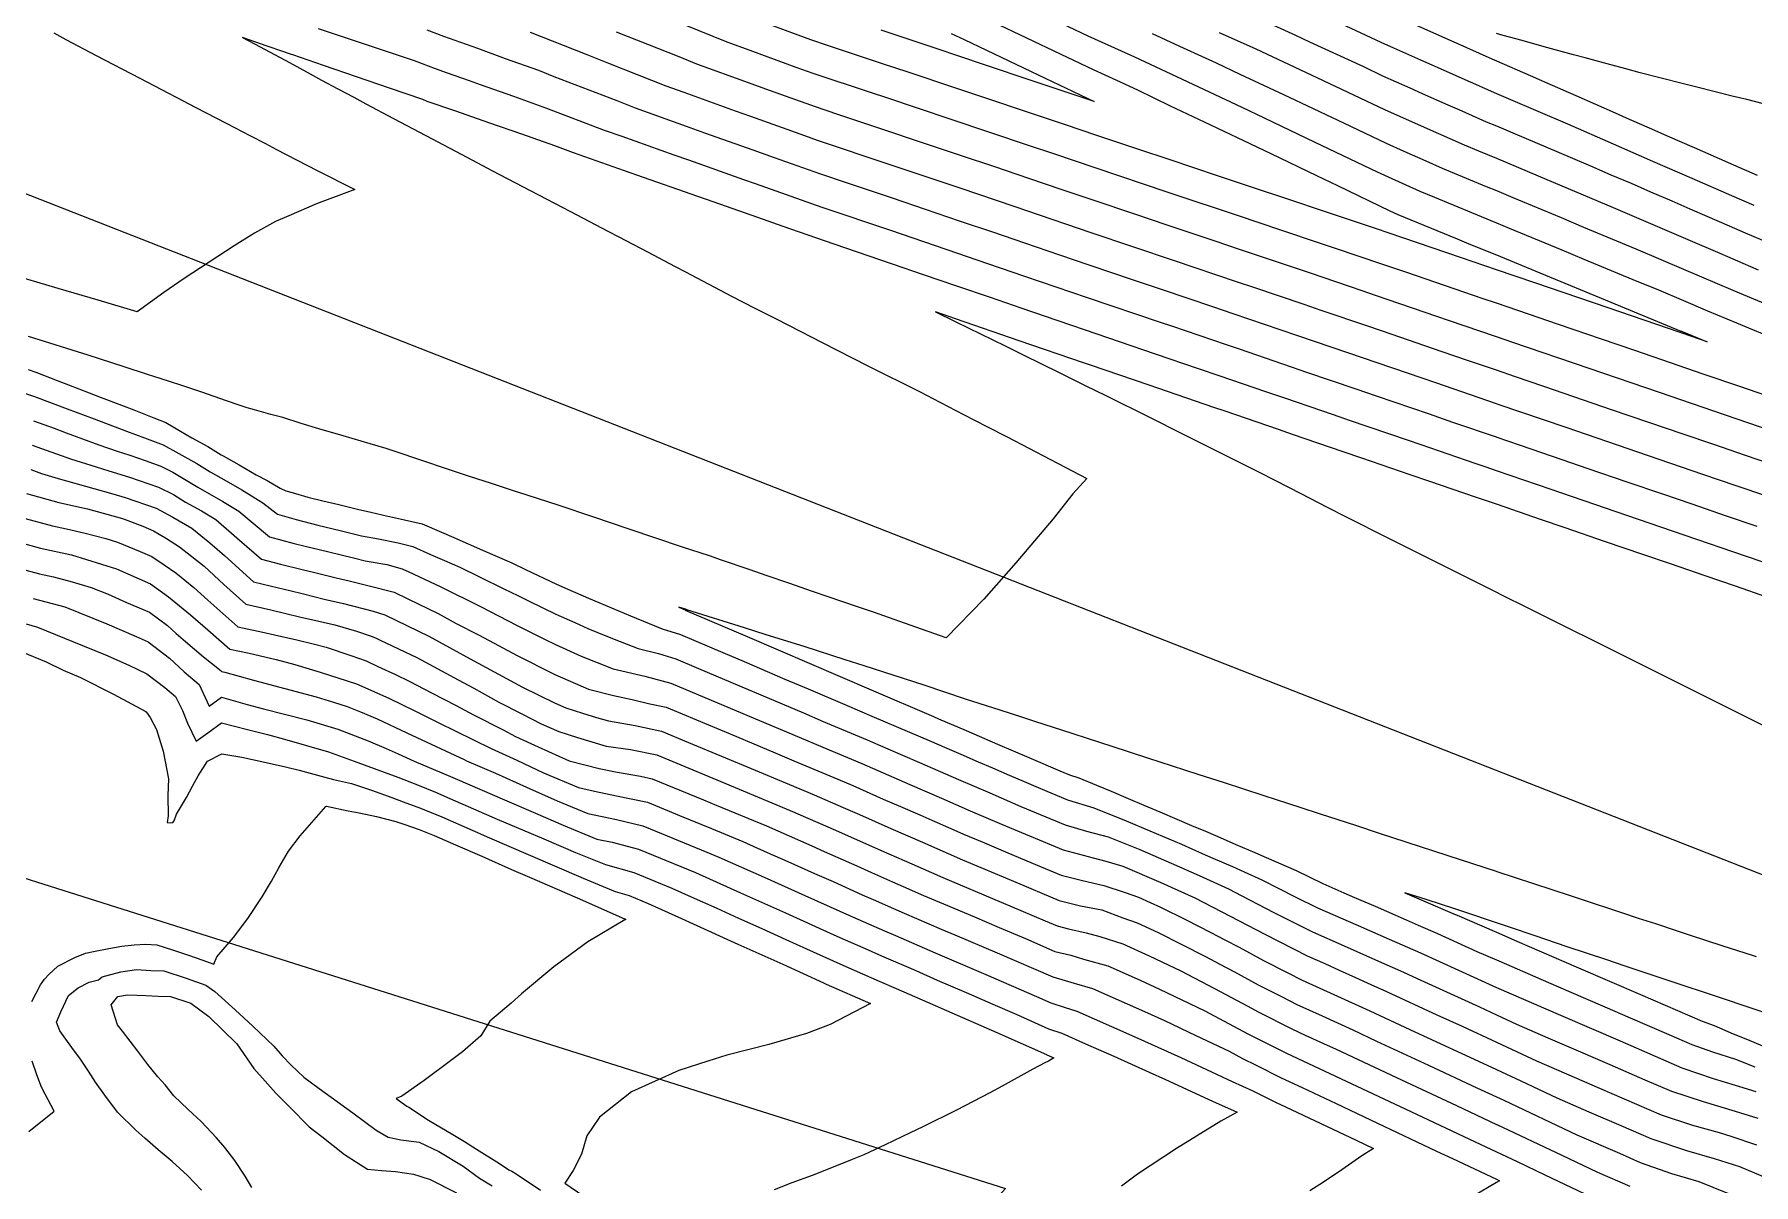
# Model space of a CAD drawing. Header units: inches. Extents: x 11351264 to 11356330, y 6702313 to 6706468.
# Drawn here: x 11354743.8 to 11355045.1, y 6705791.2 to 6705992.8 of the extents above; entities that cross this region are included whole.
import ezdxf

# ---------------------------------------------------------------- set-up
doc = ezdxf.new("R2010")
doc.units = ezdxf.units.IN
doc.header["$MEASUREMENT"] = 0
doc.layers.add('Shumate_Contours_clip1', color=7, linetype='Continuous', lineweight=0)
doc.layers.add('Shumate_Parcels_clip1', color=7, linetype='Continuous', lineweight=0)
doc.layers.add('Shumate_Streets_clip1', color=7, linetype='Continuous')

msp = doc.modelspace()

# ---------------------------------------------------------------- linework, layer by layer
at = {"layer": 'Shumate_Contours_clip1'}
for points, elevation in [([(11355048.71, 6705929), (11355042.65, 6705931.08), (11355036.24, 6705933.27), (11355030.48, 6705935.24), (11355024.24, 6705937.38), (11355018.43, 6705939.37), (11355010.87, 6705941.95), (11355005.6, 6705943.76), (11355000, 6705945.67), (11354997.51, 6705946.53), (11354992.76, 6705948.15), (11354984.14, 6705951.1), (11354979.92, 6705952.54), (11354971.81, 6705955.3), (11354968.15, 6705956.52), (11354957.89, 6705959.96), (11354955.32, 6705960.81), (11354942.5, 6705965.11), (11354929.67, 6705969.42), (11354922.44, 6705971.86), (11354918.21, 6705973.29), (11354904.45, 6705977.89), (11354892.99, 6705981.72), (11354890.68, 6705982.49), (11354880.28, 6705985.96), (11354877.3, 6705987.03), (11354868.59, 6705990.22), (11354865.21, 6705991.44), (11354855.41, 6705995.43)], 1392), ([(11354912.97, 6705994.42), (11354916.45, 6705992.76), (11354924.78, 6705988.82), (11354929.37, 6705986.63), (11354933.43, 6705984.76), (11354937.11, 6705983.07), (11354942.85, 6705980.31), (11354948.81, 6705977.48), (11354955.67, 6705974.19), (11354960.49, 6705971.9), (11354968.5, 6705968.05), (11354972.16, 6705966.3), (11354981.32, 6705961.89), (11354982.74, 6705961.26), (11354993.13, 6705956.98), (11354995.19, 6705956.12), (11355000, 6705954.14), (11355007.63, 6705950.99), (11355020.08, 6705945.85), (11355032.32, 6705940.81), (11355032.44, 6705940.76), (11355032.55, 6705940.71), (11355036.92, 6705938.92), (11355032.53, 6705940.42), (11355032.38, 6705940.47), (11355032.21, 6705940.53), (11355019.56, 6705944.85), (11355006.72, 6705949.24), (11355000, 6705951.54), (11354993.88, 6705953.63), (11354981.05, 6705958.02), (11354978.99, 6705958.72), (11354968.49, 6705962.22), (11354965.05, 6705963.37), (11354955.66, 6705966.51), (11354951.12, 6705968.03), (11354942.83, 6705970.8), (11354937.2, 6705972.69), (11354930, 6705975.09), (11354924.3, 6705977.02), (11354918.01, 6705979.12), (11354910.54, 6705981.62), (11354905.3, 6705983.37), (11354896.76, 6705986.22), (11354892.59, 6705987.61), (11354882.99, 6705990.81), (11354879.88, 6705991.85), (11354870.53, 6705995.28)], 1394), ([(11354919.2, 6705996.92), (11354928.4, 6705992.57), (11354936.56, 6705988.85), (11354943.97, 6705985.44), (11354955.37, 6705980.04), (11354959.31, 6705978.16), (11354968.19, 6705973.94), (11354979.13, 6705968.72), (11354981.01, 6705967.82), (11354986.61, 6705965.32), (11354989.14, 6705964.28), (11354999.04, 6705960.16), (11355000, 6705959.77), (11355002.22, 6705958.85), (11355011.47, 6705955.01), (11355015.3, 6705953.43), (11355023.89, 6705949.85), (11355028.39, 6705948), (11355032.8, 6705946.13), (11355037.01, 6705944.34), (11355042.1, 6705942.24), (11355049.39, 6705939.22)], 1392), ([(11354958.37, 6705995.57), (11354964.81, 6705992.68), (11354967.26, 6705991.53), (11354976.7, 6705987.16), (11354980.07, 6705985.57), (11354984.84, 6705983.44), (11354987.02, 6705982.47), (11354991.52, 6705980.47), (11354993.96, 6705979.39), (11354998.22, 6705977.5), (11355000, 6705976.75), (11355003.3, 6705975.37), (11355010.57, 6705972.27), (11355016.47, 6705969.79), (11355020.08, 6705968.21), (11355023.6, 6705966.7), (11355026.99, 6705965.22), (11355030.72, 6705963.61), (11355033.9, 6705962.23), (11355036.87, 6705960.93), (11355040.8, 6705959.23), (11355043.57, 6705958.02), (11355047.71, 6705956.24)], 1386), ([(11354747.21, 6705993.08), (11354749.35, 6705991.93), (11354754.66, 6705989.12), (11354762.29, 6705985.12), (11354769.92, 6705981.14), (11354771.99, 6705980.07), (11354777.57, 6705977.16), (11354781.59, 6705975.08), (11354784.29, 6705973.66), (11354786.26, 6705972.62), (11354793.39, 6705968.96), (11354799.96, 6705965.6), (11354793.27, 6705963.08), (11354788.43, 6705961), (11354786.07, 6705960.01), (11354782.42, 6705957.94), (11354778.82, 6705955.74), (11354770.04, 6705950.04), (11354766.49, 6705947.58), (11354761.81, 6705944.19), (11354755, 6705946.2), (11354748.01, 6705948.26), (11354744.24, 6705949.4), (11354739.53, 6705950.8)], 1384), ([(11355054.81, 6705897.53), (11355043.85, 6705901.28), (11355032.89, 6705905.03), (11355021, 6705909.1), (11355009.61, 6705913.01), (11355000, 6705916.3), (11354998.21, 6705916.92), (11354996.27, 6705917.58), (11354986.81, 6705920.83), (11354984.41, 6705921.65), (11354974.28, 6705925.12), (11354971.43, 6705926.1), (11354962.94, 6705929.01), (11354959.62, 6705930.14), (11354951.61, 6705932.89), (11354947.81, 6705934.19), (11354940.27, 6705936.77), (11354936, 6705938.23), (11354928, 6705940.94), (11354923.05, 6705942.64), (11354916.73, 6705944.8), (11354911.33, 6705946.66), (11354905.45, 6705948.66), (11354899.6, 6705950.68), (11354894.17, 6705952.53), (11354887.87, 6705954.69), (11354882.26, 6705956.59), (11354875.02, 6705959.13), (11354870.58, 6705960.7), (11354862.77, 6705963.43), (11354858.89, 6705964.8), (11354850.53, 6705967.73), (11354847.2, 6705968.91), (11354838.28, 6705972.03), (11354835.04, 6705973.27), (11354829.25, 6705975.3), (11354823.45, 6705977.32), (11354817.66, 6705979.34), (11354812.66, 6705981.07), (11354811.86, 6705981.37), (11354806.07, 6705983.36), (11354800.29, 6705985.35), (11354794.5, 6705987.34), (11354789.13, 6705989.2), (11354788.86, 6705989.29), (11354783.11, 6705991.29), (11354780.28, 6705992.28), (11354783.37, 6705990.61), (11354788.5, 6705987.85), (11354792.17, 6705985.87), (11354794.16, 6705984.81), (11354797.02, 6705983.27), (11354799.81, 6705981.78), (11354801.89, 6705980.66), (11354806.75, 6705978.06), (11354813.51, 6705974.52), (11354819.6, 6705971.3), (11354824.12, 6705968.91), (11354829.33, 6705966.16), (11354833.63, 6705963.91), (11354837.64, 6705961.81), (11354844.4, 6705958.28), (11354846.24, 6705957.31), (11354851.23, 6705954.69), (11354856.1, 6705952.13), (11354857.89, 6705951.19), (11354865.95, 6705946.94), (11354869.97, 6705944.88), (11354873.89, 6705942.87), (11354879.93, 6705939.78), (11354881.85, 6705938.8), (11354889.88, 6705934.7), (11354899.01, 6705930.13), (11354901.27, 6705928.96), (11354906.65, 6705926.2), (11354910.74, 6705924.07), (11354914.27, 6705922.26), (11354921.85, 6705918.31), (11354928.25, 6705914.97), (11354925.78, 6705912.24), (11354922.34, 6705907.89), (11354915.81, 6705900.19), (11354910.2, 6705893.83), (11354903.61, 6705887.01), (11354897.27, 6705889.25), (11354890.84, 6705891.52), (11354888.05, 6705892.44), (11354882.94, 6705894.22), (11354880.15, 6705895.17), (11354876.01, 6705896.61), (11354872.21, 6705897.91), (11354869.06, 6705899), (11354864.24, 6705900.64), (11354862.12, 6705901.37), (11354857.4, 6705902.93), (11354848.05, 6705906.1), (11354841.7, 6705908.23), (11354835.78, 6705910.22), (11354830.14, 6705912.03), (11354827.78, 6705912.78), (11354823.92, 6705914.07), (11354820.06, 6705915.33), (11354817.28, 6705916.26), (11354810.64, 6705918.48), (11354808.09, 6705919.33), (11354805.45, 6705920.19), (11354802.67, 6705921.06), (11354797.93, 6705922.42), (11354793.68, 6705923.66), (11354790.59, 6705924.62), (11354787.35, 6705925.64), (11354785.24, 6705926.2), (11354782.4, 6705926.98), (11354781.13, 6705927.37), (11354779.73, 6705927.82), (11354777.47, 6705928.58), (11354775.32, 6705929.33), (11354773.17, 6705930.07), (11354769.48, 6705931.29), (11354765.88, 6705932.46), (11354763.63, 6705933.18), (11354759.55, 6705934.52), (11354753.23, 6705936.58), (11354742.82, 6705939.84)], 1382), ([(11355045.7, 6705906.53), (11355040.14, 6705908.43), (11355034.3, 6705910.43), (11355029.18, 6705912.18), (11355022.9, 6705914.33), (11355016.1, 6705916.66), (11355011.5, 6705918.24), (11355004.24, 6705920.73), (11355000.11, 6705922.14), (11355000, 6705922.18), (11354992.37, 6705924.8), (11354988.25, 6705926.21), (11354979.02, 6705929.37), (11354975.41, 6705930.61), (11354966.79, 6705933.56), (11354964.07, 6705934.49), (11354954.97, 6705937.6), (11354952.73, 6705938.36), (11354943.15, 6705941.63), (11354941.16, 6705942.3), (11354928.34, 6705946.65), (11354917.4, 6705950.38), (11354908.82, 6705953.31), (11354905.66, 6705954.39), (11354893.92, 6705958.4), (11354881.87, 6705962.48), (11354870.18, 6705966.61), (11354868.16, 6705967.31), (11354858.49, 6705970.75), (11354855.95, 6705971.63), (11354846.8, 6705974.89), (11354843.74, 6705975.96), (11354833.63, 6705979.84), (11354827.82, 6705981.91), (11354822.02, 6705983.97), (11354820.05, 6705984.66), (11354816.22, 6705986.03), (11354814.12, 6705986.75), (11354810.4, 6705988.16), (11354804.62, 6705990.1), (11354799.75, 6705991.73), (11354793.58, 6705993.76)], 1384), ([(11355047.38, 6705911.84), (11355042.03, 6705913.66), (11355036.19, 6705915.66), (11355024.79, 6705919.56), (11355012.2, 6705923.87), (11355000.34, 6705927.94), (11355000, 6705928.06), (11354989.37, 6705931.7), (11354986.98, 6705932.52), (11354976.54, 6705936.1), (11354973.96, 6705936.98), (11354965.2, 6705939.97), (11354962.14, 6705941.01), (11354953.86, 6705943.83), (11354950.3, 6705945.05), (11354941.5, 6705948.01), (11354936.43, 6705949.73), (11354928.67, 6705952.35), (11354923.49, 6705954.11), (11354917.39, 6705956.18), (11354911.74, 6705958.12), (11354906.11, 6705960.02), (11354899.98, 6705962.12), (11354894.18, 6705964.07), (11354886.27, 6705966.75), (11354881.47, 6705968.35), (11354873.51, 6705971.17), (11354869.78, 6705972.51), (11354861.32, 6705975.51), (11354858.09, 6705976.68), (11354849.16, 6705979.87), (11354845.91, 6705981.16), (11354834.91, 6705985.37), (11354832.2, 6705986.45), (11354826.39, 6705988.55), (11354821.51, 6705990.31), (11354815.59, 6705992.44), (11354812.65, 6705993.57)], 1386), ([(11355050.28, 6705916.71), (11355043.66, 6705918.98), (11355038.09, 6705920.89), (11355032.71, 6705922.73), (11355026.69, 6705924.79), (11355020.17, 6705927.02), (11355015.29, 6705928.69), (11355008.3, 6705931.09), (11355003.34, 6705932.79), (11355000, 6705933.93), (11354994.94, 6705935.66), (11354990.5, 6705937.18), (11354981.59, 6705940.24), (11354977.67, 6705941.58), (11354969.31, 6705944.43), (11354966.32, 6705945.44), (11354957.47, 6705948.46), (11354954.66, 6705949.4), (11354943.57, 6705953.13), (11354929, 6705958.04), (11354917.72, 6705961.87), (11354915.68, 6705962.56), (11354906.05, 6705965.83), (11354893.79, 6705969.96), (11354881.07, 6705974.22), (11354878.84, 6705975.01), (11354869.38, 6705978.4), (11354866.67, 6705979.36), (11354857.69, 6705982.62), (11354854.53, 6705983.74), (11354844.5, 6705987.73), (11354840.37, 6705989.31), (11354830.76, 6705993.11)], 1388), ([(11355052.43, 6705921.84), (11355039.95, 6705926.13), (11355028.59, 6705930.01), (11355016.27, 6705934.23), (11355002.91, 6705938.81), (11355000, 6705939.8), (11354991.63, 6705942.67), (11354989.55, 6705943.38), (11354978.79, 6705947.06), (11354976.48, 6705947.85), (11354967.45, 6705950.92), (11354964.64, 6705951.88), (11354954.99, 6705955.11), (11354950.73, 6705956.54), (11354942.16, 6705959.42), (11354936.83, 6705961.22), (11354929.34, 6705963.73), (11354923.91, 6705965.57), (11354918.06, 6705967.55), (11354912.13, 6705969.56), (11354906.1, 6705971.58), (11354898.38, 6705974.17), (11354893.39, 6705975.84), (11354884.61, 6705978.77), (11354880.68, 6705980.09), (11354871.99, 6705983.2), (11354868.98, 6705984.3), (11354859.88, 6705987.6), (11354856.83, 6705988.85), (11354845.8, 6705993.22)], 1390), ([(11354904.48, 6705992.99), (11354906.74, 6705991.92), (11354918.51, 6705986.31), (11354929.54, 6705981.04), (11354917.62, 6705985.02), (11354904.91, 6705989.27), (11354902.86, 6705989.96), (11354892.2, 6705993.52)], 1396), ([(11354939.7, 6705992.94), (11354944.5, 6705990.76), (11354946.38, 6705989.89), (11354950.88, 6705987.84), (11354955.06, 6705985.86), (11354962.67, 6705982.29), (11354967.88, 6705979.82), (11354974.43, 6705976.73), (11354980.7, 6705973.74), (11354983.8, 6705972.36), (11354987.64, 6705970.64), (11354990.48, 6705969.38), (11354998.22, 6705966.17), (11355000, 6705965.42), (11355002.89, 6705964.21), (11355011.33, 6705960.7), (11355015.29, 6705959.03), (11355024.44, 6705955.22), (11355033.17, 6705951.49), (11355041.45, 6705947.95), (11355051.89, 6705943.61)], 1390), ([(11354951.42, 6705993.16), (11354957.83, 6705990.25), (11354967.57, 6705985.69), (11354969.66, 6705984.72), (11354980.38, 6705979.66), (11354987.33, 6705976.56), (11354994.35, 6705973.45), (11354996.85, 6705972.4), (11355000, 6705971.08), (11355007.33, 6705968.01), (11355020.47, 6705962.48), (11355026.62, 6705959.83), (11355033.53, 6705956.86), (11355039.15, 6705954.43), (11355045.87, 6705951.54)], 1388), ([(11354971.84, 6705995.11), (11354979.76, 6705991.44), (11354982, 6705990.45), (11354986.71, 6705988.36), (11354988.68, 6705987.48), (11354995.38, 6705984.51), (11355000, 6705982.46), (11355002.07, 6705981.55), (11355012.45, 6705977.13), (11355020.45, 6705973.63), (11355027.36, 6705970.61), (11355034.26, 6705967.6), (11355041.17, 6705964.58), (11355045.13, 6705962.85)], 1384), ([(11354985.83, 6705994.47), (11354992.52, 6705991.51), (11354999.21, 6705988.54), (11355000, 6705988.19), (11355005.91, 6705985.58), (11355008.42, 6705984.51), (11355013.92, 6705982.08), (11355020.82, 6705979.04), (11355022.74, 6705978.2), (11355027.72, 6705976), (11355029.9, 6705975.05), (11355034.63, 6705972.97), (11355039.02, 6705971.03), (11355041.53, 6705969.93), (11355045.69, 6705968.1)], 1382), ([(11355048.14, 6705980.28), (11355043.87, 6705981.38), (11355041.34, 6705982), (11355035.12, 6705983.56), (11355032.55, 6705984.21), (11355025.22, 6705986.05), (11355022.71, 6705986.74), (11355019.39, 6705987.63), (11355015.53, 6705988.69), (11355013.54, 6705989.23), (11355008.36, 6705990.65), (11355004.51, 6705991.71), (11355001.19, 6705992.63), (11355000, 6705992.96)], 1382), ([(11355047.57, 6705894.12), (11355041.9, 6705896.06), (11355036.61, 6705897.87), (11355030.5, 6705899.97), (11355025.64, 6705901.63), (11355019.11, 6705903.87), (11355012.03, 6705906.3), (11355007.71, 6705907.78), (11355000.17, 6705910.37), (11355000, 6705910.43), (11354996.31, 6705911.69), (11354988.31, 6705914.44), (11354984.92, 6705915.6), (11354976.45, 6705918.51), (11354973.15, 6705919.64), (11354964.27, 6705922.69), (11354961.82, 6705923.52), (11354952.47, 6705926.73), (11354950.48, 6705927.41), (11354939.14, 6705931.3), (11354928.87, 6705934.83), (11354927.67, 6705935.24), (11354916.39, 6705939.11), (11354905.25, 6705942.94), (11354901.71, 6705944.15), (11354905.31, 6705942.4), (11354913.93, 6705938.19), (11354917.21, 6705936.57), (11354923.27, 6705933.61), (11354927.92, 6705931.27), (11354931.55, 6705929.48), (11354939.31, 6705925.62), (11354944.78, 6705922.89), (11354950.7, 6705919.93), (11354958.31, 6705916.13), (11354961.31, 6705914.58), (11354965.73, 6705912.32), (11354970.36, 6705909.92), (11354973.54, 6705908.32), (11354981.23, 6705904.44), (11354985.29, 6705902.4), (11354990.67, 6705899.69), (11355000, 6705895.05), (11355000.92, 6705894.59), (11355005.4, 6705892.36), (11355011.14, 6705889.49), (11355018.4, 6705885.86), (11355021, 6705884.57), (11355029.98, 6705880.09), (11355040.51, 6705874.82), (11355043.16, 6705873.49), (11355051.02, 6705869.54)], 1380), ([(11354742.73, 6705934.07), (11354744.08, 6705933.59), (11354747.79, 6705932.14), (11354749.8, 6705931.39), (11354753.45, 6705929.97), (11354755.52, 6705929.18), (11354759.1, 6705927.79), (11354761.24, 6705926.97), (11354764.74, 6705925.61), (11354766.85, 6705924.8), (11354769.45, 6705923.27), (11354771.4, 6705922.11), (11354774.2, 6705920.56), (11354776.57, 6705919.13), (11354776.93, 6705918.93), (11354779.7, 6705917.33), (11354782.69, 6705915.57), (11354784.62, 6705914.59), (11354786.88, 6705913.26), (11354787.89, 6705912.82), (11354789.01, 6705912.52), (11354791.73, 6705911.66), (11354794.38, 6705911.02), (11354797.19, 6705910.38), (11354800.43, 6705909.56), (11354802.78, 6705909.05), (11354805.78, 6705908.37), (11354806.87, 6705908.12), (11354811.78, 6705906.99), (11354815.17, 6705905.53), (11354817.33, 6705904.59), (11354822.37, 6705902.4), (11354827.51, 6705900.15), (11354829.9, 6705899), (11354835.29, 6705896.44), (11354837.32, 6705895.56), (11354840.91, 6705893.99), (11354842.75, 6705893.19), (11354848.25, 6705890.87), (11354853.8, 6705888.6), (11354857.03, 6705887.63), (11354864.44, 6705884.44), (11354868.21, 6705882.85), (11354875.34, 6705879.79), (11354879.39, 6705878.09), (11354886.25, 6705875.14), (11354890.57, 6705873.32), (11354897.16, 6705870.5), (11354900.59, 6705869), (11354903.71, 6705867.66), (11354906.14, 6705866.61), (11354909.18, 6705865.3), (11354911.68, 6705864.22), (11354914.65, 6705862.95), (11354917.23, 6705861.83), (11354920.11, 6705860.59), (11354924.82, 6705858.64), (11354929.45, 6705857.21), (11354935.1, 6705854.94), (11354939.26, 6705853.21), (11354944.8, 6705850.83), (11354948.46, 6705849.24), (11354950.32, 6705848.42), (11354953.75, 6705846.94), (11354955.82, 6705845.99), (11354958.92, 6705844.6), (11354961.87, 6705843.07), (11354964.73, 6705841.65), (11354968.67, 6705839.72), (11354975.79, 6705836.61), (11354981.24, 6705834.2), (11354986.69, 6705831.79), (11355000, 6705825.74), (11355000.03, 6705825.73), (11355011.26, 6705820.85), (11355021.66, 6705816.35), (11355032.48, 6705811.65), (11355037.99, 6705809.79), (11355041.81, 6705808.63), (11355045.48, 6705807.5)], 1382), ([(11354741.37, 6705930.17), (11354743.86, 6705929.31), (11354749.58, 6705927.17), (11354754.27, 6705925.4), (11354759.95, 6705923.23), (11354763.11, 6705922.08), (11354766.41, 6705920.88), (11354769.11, 6705919.32), (11354772.3, 6705917.6), (11354774.63, 6705916.11), (11354777.42, 6705914.55), (11354780.18, 6705912.95), (11354783.86, 6705910.71), (11354786.4, 6705908.68), (11354789.68, 6705907.74), (11354793.51, 6705906.77), (11354797.39, 6705905.83), (11354801.14, 6705904.89), (11354804.13, 6705904.35), (11354807.55, 6705903.69), (11354810.15, 6705903.01), (11354813.25, 6705901.66), (11354815.69, 6705900.58), (11354818.36, 6705899.4), (11354821.82, 6705897.73), (11354826.07, 6705895.64), (11354828.51, 6705894.45), (11354830.54, 6705893.48), (11354835.2, 6705891.15), (11354838.5, 6705889.7), (11354840.82, 6705888.68), (11354843.97, 6705887.36), (11354846.44, 6705886.4), (11354849.59, 6705885.14), (11354853.16, 6705884.27), (11354856.19, 6705883.36), (11354860.17, 6705881.64), (11354867.37, 6705878.61), (11354871.1, 6705877.01), (11354878.56, 6705873.87), (11354882.04, 6705872.38), (11354889.75, 6705869.13), (11354892.98, 6705867.75), (11354898.92, 6705865.16), (11354905.77, 6705862.2), (11354911.24, 6705859.83), (11354916.7, 6705857.47), (11354924.46, 6705854.26), (11354928.18, 6705853.15), (11354931.98, 6705852.14), (11354937.5, 6705849.93), (11354943.02, 6705847.52), (11354947.92, 6705845.36), (11354953.05, 6705843.02), (11354955.38, 6705841.8), (11354960.98, 6705838.88), (11354967.77, 6705835.5), (11354973.34, 6705833.03), (11354978.28, 6705830.83), (11354983.72, 6705828.4), (11354986.1, 6705827.3), (11354997.02, 6705822.33), (11355000, 6705820.95), (11355003.53, 6705819.31), (11355009.03, 6705816.92), (11355014.76, 6705814.43), (11355019.85, 6705812.23), (11355025.99, 6705809.56), (11355030.68, 6705807.53), (11355036.21, 6705805.72), (11355041.82, 6705804.07), (11355045.8, 6705802.82)], 1384), ([(11354743.64, 6705925.07), (11354747.26, 6705923.75), (11354749.39, 6705922.97), (11354755.11, 6705920.83), (11354758.35, 6705919.72), (11354760.54, 6705919.04), (11354763.22, 6705918.09), (11354765.98, 6705917.11), (11354766.91, 6705916.64), (11354768.09, 6705916.09), (11354772.45, 6705913.46), (11354776.85, 6705910.95), (11354779.66, 6705909.2), (11354785.01, 6705904.74), (11354789.34, 6705903.57), (11354791.29, 6705903.09), (11354793.7, 6705902.49), (11354797.35, 6705901.64), (11354799.98, 6705901), (11354801.8, 6705900.55), (11354802.51, 6705900.41), (11354805.57, 6705899.85), (11354808.25, 6705899.11), (11354808.51, 6705899.02), (11354809.32, 6705898.67), (11354815.04, 6705895.98), (11354821.99, 6705892.5), (11354828.42, 6705889.2), (11354833.22, 6705886.77), (11354835.11, 6705885.83), (11354839.66, 6705883.82), (11354845.25, 6705881.58), (11354850.77, 6705880.3), (11354855.35, 6705879.08), (11354866.86, 6705874.22), (11354877.82, 6705869.61), (11354881.96, 6705867.87), (11354888.79, 6705865), (11354897.24, 6705861.31), (11354902.78, 6705858.9), (11354907.82, 6705856.72), (11354913.28, 6705854.36), (11354924.1, 6705849.85), (11354929.33, 6705848.44), (11354931.57, 6705847.87), (11354934.54, 6705847), (11354941.2, 6705844.15), (11354947.18, 6705841.44), (11354953.33, 6705838.24), (11354959.42, 6705835.05), (11354966.87, 6705831.26), (11354969.91, 6705829.91), (11354972.43, 6705828.76), (11354975.34, 6705827.47), (11354977.99, 6705826.25), (11354980.76, 6705825.02), (11354989.56, 6705820.95), (11354994.03, 6705818.92), (11355000, 6705816.15), (11355007.03, 6705812.9), (11355012.29, 6705810.61), (11355018.05, 6705808.1), (11355028.87, 6705803.4), (11355034.39, 6705801.58), (11355039.03, 6705800.3), (11355041.1, 6705799.67), (11355045.55, 6705798.16)], 1386), ([(11354743.41, 6705920.82), (11354750.17, 6705918.38), (11354754.65, 6705916.98), (11354756.87, 6705916.28), (11354760.49, 6705915.17), (11354765.57, 6705913.41), (11354768.2, 6705912.14), (11354770.29, 6705910.83), (11354773.09, 6705909.28), (11354775.59, 6705907.74), (11354779.76, 6705904.14), (11354783.62, 6705900.8), (11354786.92, 6705899.94), (11354790.72, 6705899), (11354792.94, 6705898.46), (11354796.7, 6705897.55), (11354798.97, 6705897), (11354802.48, 6705896.13), (11354806.87, 6705895.03), (11354809.23, 6705893.87), (11354814.58, 6705891.26), (11354817.75, 6705889.54), (11354821.64, 6705887.52), (11354824.41, 6705886.06), (11354828.32, 6705884), (11354835.01, 6705880.6), (11354840.93, 6705878.04), (11354845.28, 6705876.91), (11354848.57, 6705876.24), (11354851.66, 6705875.47), (11354854.53, 6705874.87), (11354862.64, 6705871.46), (11354865.72, 6705870.18), (11354873.62, 6705866.86), (11354876.92, 6705865.49), (11354884.61, 6705862.26), (11354887.22, 6705861.11), (11354892.57, 6705858.77), (11354895.56, 6705857.45), (11354898.96, 6705855.98), (11354901.1, 6705855.04), (11354904.41, 6705853.61), (11354906.64, 6705852.63), (11354909.87, 6705851.24), (11354913.96, 6705849.51), (11354918.84, 6705847.49), (11354923.74, 6705845.42), (11354927.48, 6705844.49), (11354931.22, 6705843.59), (11354934.93, 6705842.39), (11354937.26, 6705841.54), (11354939.32, 6705840.65), (11354941.15, 6705839.81), (11354945.67, 6705837.56), (11354949.98, 6705835.35), (11354952.44, 6705834.07), (11354954.92, 6705832.78), (11354959.18, 6705830.46), (11354963.48, 6705828.28), (11354965.96, 6705827.01), (11354971.52, 6705824.5), (11354977.8, 6705821.65), (11354984.86, 6705818.38), (11354991.05, 6705815.52), (11354993.04, 6705814.58), (11355000, 6705811.35), (11355004.28, 6705809.37), (11355010.57, 6705806.41), (11355016.22, 6705803.95), (11355021.82, 6705801.51), (11355027.04, 6705799.24), (11355033.34, 6705797.18), (11355038.16, 6705795.73), (11355042.61, 6705794.34), (11355048.58, 6705791.84)], 1388), ([(11354743.19, 6705916.52), (11354745.06, 6705915.85), (11354747.96, 6705914.96), (11354754.23, 6705913.22), (11354757.56, 6705912.25), (11354759.71, 6705911.64), (11354765.15, 6705909.74), (11354768.1, 6705908.16), (11354771.41, 6705906.24), (11354774.56, 6705903.7), (11354777.11, 6705901.47), (11354782.24, 6705896.86), (11354786.6, 6705895.79), (11354788.57, 6705895.31), (11354790.96, 6705894.73), (11354794.59, 6705893.83), (11354797.99, 6705893.05), (11354803.16, 6705891.69), (11354805.24, 6705891.05), (11354811.13, 6705888.19), (11354812.95, 6705887.29), (11354820.21, 6705883.32), (11354829.38, 6705878.36), (11354834.93, 6705875.65), (11354836.96, 6705874.77), (11354839.85, 6705873.82), (11354842.29, 6705873.03), (11354844.41, 6705872.48), (11354849.07, 6705871.65), (11354853.7, 6705870.68), (11354858.43, 6705868.69), (11354864.9, 6705866), (11354869.43, 6705864.1), (11354876.11, 6705861.33), (11354880.43, 6705859.51), (11354885.55, 6705857.26), (11354888.38, 6705856.03), (11354893.88, 6705853.59), (11354899.42, 6705851.18), (11354906.45, 6705848.12), (11354915.41, 6705844.36), (11354923.38, 6705841), (11354927.11, 6705840.04), (11354930.85, 6705839.32), (11354934.57, 6705837.95), (11354937.08, 6705837.04), (11354940.71, 6705835.37), (11354944.77, 6705833.35), (11354949.01, 6705831.18), (11354951.54, 6705829.84), (11354954.1, 6705828.48), (11354958.28, 6705826.21), (11354962.49, 6705824.07), (11354965.05, 6705822.75), (11354969.45, 6705820.75), (11354974.85, 6705818.28), (11354979.02, 6705816.32), (11354988.08, 6705812.13), (11354996.55, 6705808.15), (11355000, 6705806.55), (11355001.28, 6705805.96), (11355014.11, 6705799.92), (11355021.58, 6705796.66), (11355025.22, 6705795.07), (11355030.7, 6705793.15), (11355035.49, 6705791.7), (11355043.14, 6705788.64)], 1390), ([(11354742.42, 6705912.32), (11354748.09, 6705910.75), (11354753.15, 6705909.65), (11354759.29, 6705907.92), (11354762.81, 6705906.59), (11354764.71, 6705905.8), (11354765.67, 6705905.2), (11354766.78, 6705904.58), (11354769.24, 6705902.95), (11354773.55, 6705899.6), (11354777.01, 6705896.37), (11354780.85, 6705892.92), (11354785.23, 6705891.91), (11354787.9, 6705891.27), (11354790.25, 6705890.7), (11354793.66, 6705889.93), (11354796.46, 6705889.33), (11354800.25, 6705888.21), (11354802.83, 6705887.3), (11354803.59, 6705887.02), (11354804.43, 6705886.63), (11354810.85, 6705883.57), (11354818.08, 6705879.68), (11354820.82, 6705878.19), (11354825.23, 6705875.76), (11354829.21, 6705873.7), (11354832.64, 6705871.96), (11354835.73, 6705870.63), (11354839.01, 6705869.55), (11354844.04, 6705868.04), (11354848.25, 6705867.47), (11354852.88, 6705866.49), (11354864.09, 6705861.83), (11354876.25, 6705856.77), (11354884.2, 6705853.28), (11354892.21, 6705849.74), (11354897.59, 6705847.38), (11354903.03, 6705845), (11354913.24, 6705840.68), (11354920.91, 6705837.44), (11354923.01, 6705836.54), (11354925.03, 6705836.04), (11354928.12, 6705835.33), (11354930.49, 6705834.69), (11354934.57, 6705833.38), (11354939.14, 6705831.28), (11354944.72, 6705828.67), (11354950.62, 6705825.54), (11354956.45, 6705822.44), (11354958.28, 6705821.49), (11354964.14, 6705818.47), (11354966.51, 6705817.39), (11354969.7, 6705815.92), (11354971.9, 6705814.91), (11354982.5, 6705809.95), (11354985.11, 6705808.74), (11354993, 6705805.04), (11355000, 6705801.73), (11355000.07, 6705801.7), (11355011.47, 6705796.33), (11355017.69, 6705793.37), (11355023.38, 6705790.88)], 1392), ([(11354741.32, 6705908.2), (11354746.99, 6705906.65), (11354749.45, 6705906.11), (11354752.74, 6705905.39), (11354756.32, 6705904.45), (11354758.4, 6705903.8), (11354762.34, 6705902.17), (11354764.38, 6705901.27), (11354766.56, 6705899.82), (11354768.58, 6705898.41), (11354771.78, 6705895.84), (11354774.23, 6705893.63), (11354779.46, 6705888.98), (11354783.86, 6705888.03), (11354785.88, 6705887.55), (11354789.81, 6705886.67), (11354792.67, 6705885.98), (11354794.95, 6705885.36), (11354799.25, 6705883.94), (11354801.93, 6705882.98), (11354804.03, 6705882), (11354807.11, 6705880.62), (11354809.49, 6705879.41), (11354813.43, 6705877.38), (11354817.7, 6705875.18), (11354820.74, 6705873.54), (11354825.96, 6705870.87), (11354828.14, 6705869.74), (11354832.12, 6705867.93), (11354837.53, 6705865.49), (11354842.77, 6705864.13), (11354845.62, 6705863.54), (11354850.01, 6705862.75), (11354852.07, 6705862.33), (11354861.05, 6705858.61), (11354863.28, 6705857.69), (11354872.09, 6705854.04), (11354880.02, 6705850.54), (11354882.2, 6705849.57), (11354887.94, 6705847.03), (11354890.52, 6705845.87), (11354894.18, 6705844.27), (11354896.05, 6705843.44), (11354899.62, 6705841.88), (11354903.1, 6705840.39), (11354908.54, 6705838.09), (11354912.87, 6705836.23), (11354917.46, 6705834.29), (11354922.64, 6705832.06), (11354925.42, 6705831.37), (11354927.68, 6705830.72), (11354931.92, 6705829.51), (11354937.6, 6705826.99), (11354940.99, 6705825.41), (11354948.92, 6705821.65), (11354956.45, 6705817.63), (11354963.23, 6705814.19), (11354968.95, 6705811.54), (11354982.14, 6705805.35), (11354986.01, 6705803.52), (11354995.31, 6705799.14), (11355000, 6705796.92), (11355003.62, 6705795.2), (11355008.47, 6705792.91), (11355021.27, 6705786.81)], 1394), ([(11354740.2, 6705904.01), (11354744.91, 6705902.77), (11354750.35, 6705901.57), (11354758.22, 6705899.14), (11354764.18, 6705896.51), (11354767.35, 6705894.23), (11354771.19, 6705891.06), (11354774.21, 6705888.41), (11354778.07, 6705885.05), (11354781.44, 6705884.35), (11354786.17, 6705883.2), (11354789.43, 6705882.32), (11354793.91, 6705881.03), (11354800.28, 6705878.97), (11354805.91, 6705876.47), (11354810.63, 6705874.18), (11354814.55, 6705872.21), (11354823.84, 6705867.62), (11354828.38, 6705865.59), (11354833.03, 6705863.36), (11354839.18, 6705860.79), (11354841.99, 6705860.12), (11354845.84, 6705859.33), (11354851.26, 6705858.21), (11354856.89, 6705855.87), (11354862.47, 6705853.58), (11354867.93, 6705851.31), (11354872.2, 6705849.41), (11354875.85, 6705847.8), (11354880.52, 6705845.71), (11354883.76, 6705844.28), (11354888.84, 6705842), (11354890.77, 6705841.16), (11354894.37, 6705839.57), (11354896.21, 6705838.77), (11354902.74, 6705835.96), (11354905.11, 6705834.96), (11354912.51, 6705831.78), (11354922.28, 6705827.58), (11354926, 6705826.46), (11354929.23, 6705825.58), (11354938.33, 6705821.52), (11354941.83, 6705819.93), (11354947.32, 6705817.31), (11354953.17, 6705814.57), (11354955.53, 6705813.31), (11354957.93, 6705812.09), (11354962.31, 6705809.88), (11354965.99, 6705808.18), (11354971.92, 6705805.37), (11354979.17, 6705801.97), (11354989.53, 6705797.06), (11354992.33, 6705795.74), (11355000, 6705792.1), (11355000.52, 6705791.85), (11355000, 6705791.54), (11354995.87, 6705789.09)], 1396), ([(11354739.07, 6705899.78), (11354744.74, 6705898.25), (11354747.2, 6705897.74), (11354750.46, 6705896.86), (11354753.76, 6705895.85), (11354756.75, 6705894.69), (11354759.98, 6705893.22), (11354763.98, 6705891.55), (11354767.14, 6705889.18), (11354768.67, 6705887.81), (11354770.29, 6705886.37), (11354773.44, 6705883.69), (11354776.27, 6705881.46), (11354776.68, 6705881.11), (11354776.89, 6705881.06), (11354777.17, 6705880.99), (11354782.19, 6705879.6), (11354787.71, 6705878.13), (11354793.22, 6705876.68), (11354796.21, 6705875.73), (11354798.65, 6705874.99), (11354800.96, 6705874.05), (11354803.91, 6705872.8), (11354809.07, 6705870.39), (11354814.23, 6705867.96), (11354819.12, 6705865.7), (11354819.54, 6705865.49), (11354824.63, 6705863.28), (11354830.05, 6705860.83), (11354835.44, 6705858.44), (11354840.78, 6705856.22), (11354845.84, 6705855.17), (11354850.45, 6705854.08), (11354852.72, 6705853.14), (11354861.66, 6705849.46), (11354863.78, 6705848.59), (11354871.68, 6705845.06), (11354878.85, 6705841.86), (11354887.16, 6705838.14), (11354892.79, 6705835.65), (11354894.71, 6705834.83), (11354901.68, 6705831.83), (11354910.56, 6705827.99), (11354919.43, 6705824.15), (11354921.91, 6705823.05), (11354924.43, 6705822.21), (11354926.51, 6705821.6), (11354935.61, 6705817.54), (11354938.34, 6705816.3), (11354944.68, 6705813.45), (11354953.69, 6705809.26), (11354957.33, 6705807.62), (11354961.39, 6705805.57), (11354963.04, 6705804.81), (11354975.43, 6705798.95), (11354978.49, 6705797.5), (11354976.45, 6705796.2), (11354972.9, 6705793.79), (11354969.68, 6705791.62), (11354967.31, 6705790.07)], 1398), ([(11354743.59, 6705893.92), (11354749.13, 6705892.44), (11354756.54, 6705889.49), (11354761.68, 6705887.26), (11354763.76, 6705886.35), (11354767.51, 6705883.47), (11354770.07, 6705881.08), (11354772.68, 6705878.84), (11354774.46, 6705875.07), (11354776.61, 6705876.61), (11354781.13, 6705875.36), (11354783.98, 6705874.56), (11354787.64, 6705873.63), (11354791.56, 6705872.63), (11354797.02, 6705871.02), (11354802.32, 6705868.95), (11354805.48, 6705867.61), (11354807.55, 6705866.68), (11354810.35, 6705865.4), (11354815.23, 6705863.36), (11354816.76, 6705862.7), (11354817.98, 6705862.17), (11354826.19, 6705858.6), (11354831.65, 6705856.26), (11354836.47, 6705854.19), (11354842.35, 6705851.73), (11354845.06, 6705851.18), (11354849.65, 6705849.97), (11354859.64, 6705845.87), (11354867.53, 6705842.34), (11354875.41, 6705838.8), (11354883.29, 6705835.26), (11354885.47, 6705834.27), (11354889.38, 6705832.54), (11354892.24, 6705831.28), (11354898.25, 6705828.7), (11354902.01, 6705827.04), (11354907.11, 6705824.84), (11354911.77, 6705822.79), (11354915.95, 6705820.98), (11354921.54, 6705818.51), (11354923.86, 6705817.74), (11354928.03, 6705815.85), (11354932.96, 6705813.68), (11354939.13, 6705810.88), (11354942.03, 6705809.58), (11354950.28, 6705805.82), (11354954.55, 6705803.89), (11354951.71, 6705802.28), (11354943.94, 6705797.53), (11354937.14, 6705792.98), (11354934.31, 6705790.89)], 1400), ([(11355045.57, 6705831.1), (11355044.85, 6705831.34), (11355039.76, 6705832.99), (11355033.84, 6705834.93), (11355031.55, 6705835.68), (11355027.91, 6705836.86), (11355024.9, 6705837.85), (11355021.97, 6705838.8), (11355014.9, 6705841.16), (11355012.97, 6705841.79), (11355006.54, 6705843.91), (11355000.12, 6705846.02), (11355000, 6705846.06), (11354993.69, 6705848.13), (11354986.71, 6705850.4), (11354981.85, 6705851.99), (11354979.5, 6705852.75), (11354975.52, 6705854.05), (11354972.29, 6705855.1), (11354969.18, 6705856.12), (11354965.6, 6705857.28), (11354963.62, 6705857.93), (11354959.29, 6705859.33), (11354952.18, 6705861.64), (11354947.91, 6705863.03), (11354945.42, 6705863.84), (11354938.91, 6705865.95), (11354932.7, 6705867.96), (11354928.54, 6705869.3), (11354925.68, 6705870.23), (11354922.4, 6705871.28), (11354919.15, 6705872.34), (11354917.01, 6705873.04), (11354913.06, 6705874.32), (11354906.99, 6705876.3), (11354899.74, 6705878.74), (11354889.21, 6705882.13), (11354885.87, 6705883.18), (11354878.71, 6705885.48), (11354872.07, 6705887.56), (11354868.23, 6705888.79), (11354858.14, 6705891.94), (11354857.91, 6705892.02), (11354856.76, 6705892.38), (11354857.83, 6705891.91), (11354857.86, 6705891.9), (11354868.71, 6705887.24), (11354879.58, 6705882.57), (11354890.47, 6705877.91), (11354901.35, 6705873.24), (11354902.26, 6705872.85), (11354907.11, 6705870.76), (11354912.58, 6705868.41), (11354918.06, 6705866.06), (11354923.53, 6705863.71), (11354925.18, 6705863.03), (11354926.81, 6705862.49), (11354929.91, 6705861.17), (11354932.52, 6705860.12), (11354935.49, 6705858.86), (11354938.24, 6705857.71), (11354941.04, 6705856.52), (11354943.99, 6705855.26), (11354946.58, 6705854.15), (11354949.01, 6705853.12), (11354952.12, 6705851.77), (11354954.34, 6705850.82), (11354957.65, 6705849.39), (11354959.66, 6705848.53), (11354964.9, 6705846.22), (11354969.57, 6705843.93), (11354973.25, 6705842.35), (11354975.15, 6705841.51), (11354978.73, 6705839.97), (11354980.73, 6705839.08), (11354984.2, 6705837.58), (11354986.31, 6705836.65), (11354989.68, 6705835.2), (11354996.57, 6705832.06), (11355000, 6705830.58), (11355001.79, 6705829.8), (11355007.8, 6705827.2), (11355012.62, 6705825.11), (11355019.02, 6705822.34), (11355023.45, 6705820.42), (11355030.24, 6705817.48), (11355034.27, 6705815.74), (11355037.89, 6705814.46), (11355041.88, 6705813.18), (11355045.28, 6705811.81)], 1380), ([(11354742.39, 6705889.45), (11354744.36, 6705888.92), (11354750.66, 6705886.35), (11354756.31, 6705884.03), (11354760.36, 6705882.25), (11354763.53, 6705880.74), (11354766.69, 6705878.31), (11354768.56, 6705876.72), (11354769.78, 6705874.27), (11354770.66, 6705872.09), (11354772.19, 6705868.89), (11354774.19, 6705870.38), (11354776.62, 6705872.11), (11354781.15, 6705870.98), (11354784.69, 6705870.06), (11354787.64, 6705869.25), (11354791.52, 6705868.14), (11354795.38, 6705867.03), (11354799.84, 6705865.42), (11354805.12, 6705863.49), (11354807.52, 6705862.6), (11354810.94, 6705861.25), (11354814.12, 6705859.94), (11354816.59, 6705858.87), (11354824.94, 6705855.22), (11354833.09, 6705851.76), (11354838.61, 6705849.39), (11354843.92, 6705847.26), (11354848.85, 6705845.9), (11354855.51, 6705843.16), (11354858.88, 6705841.63), (11354863.39, 6705839.62), (11354867.19, 6705837.9), (11354871.26, 6705836.08), (11354875.49, 6705834.15), (11354879.11, 6705832.53), (11354883.79, 6705830.4), (11354885.98, 6705829.43), (11354891.87, 6705826.84), (11354894.82, 6705825.57), (11354901.64, 6705822.56), (11354903.66, 6705821.69), (11354912.48, 6705817.81), (11354921.16, 6705813.96), (11354921.25, 6705813.93), (11354922.43, 6705813.4), (11354921.49, 6705812.8), (11354920.89, 6705812.51), (11354918.78, 6705811.39), (11354913.41, 6705808.44), (11354911.22, 6705807.29), (11354905.38, 6705804.25), (11354899.5, 6705801.33), (11354897.3, 6705800.24), (11354892.87, 6705798.15), (11354889.18, 6705796.37), (11354887.12, 6705795.57), (11354884.64, 6705794.58), (11354880.1, 6705792.79), (11354876.57, 6705791.46), (11354873.46, 6705790.28)], 1402), ([(11354741.63, 6705884.58), (11354745.88, 6705882.83), (11354748.85, 6705881.35), (11354751.91, 6705880.06), (11354757.71, 6705877.13), (11354763.26, 6705874.16), (11354763.39, 6705874.07), (11354764.11, 6705873.07), (11354765.23, 6705870.98), (11354766.38, 6705867.16), (11354767.32, 6705862.32), (11354767.19, 6705859.37), (11354767.25, 6705855.84), (11354767.11, 6705854.65), (11354767.72, 6705854.57), (11354768.06, 6705854.63), (11354768.33, 6705854.96), (11354768.73, 6705856.11), (11354770.48, 6705859.02), (11354771.5, 6705861.03), (11354772.53, 6705862.84), (11354774.14, 6705865.4), (11354776.64, 6705866.71), (11354780.16, 6705866.12), (11354783.93, 6705865.29), (11354787.81, 6705864.42), (11354790.21, 6705863.82), (11354794.73, 6705862.57), (11354796.23, 6705862.19), (11354799.36, 6705861.48), (11354802.89, 6705860.32), (11354806.47, 6705859.04), (11354808.45, 6705858.29), (11354811.47, 6705857.16), (11354815.22, 6705855.63), (11354820.51, 6705853.32), (11354823.58, 6705851.98), (11354830.32, 6705849.05), (11354840, 6705844.92), (11354845.57, 6705842.54), (11354848.05, 6705841.83), (11354851.39, 6705840.46), (11354857.22, 6705837.81), (11354859.25, 6705836.91), (11354867.1, 6705833.35), (11354874.94, 6705829.79), (11354882.11, 6705826.53), (11354882.57, 6705826.32), (11354890.32, 6705822.91), (11354883.26, 6705819.25), (11354879.12, 6705817.69), (11354872.53, 6705815.73), (11354869.06, 6705814.84), (11354865.15, 6705813.87), (11354861.82, 6705812.82), (11354856.77, 6705811.19), (11354848.44, 6705807.42), (11354842.82, 6705802.99), (11354840.65, 6705799.71), (11354839.68, 6705796.53), (11354838.21, 6705793.66), (11354836.77, 6705791.41), (11354840.1, 6705789.13)], 1404), ([(11354743.4, 6705823.29), (11354744.91, 6705826.2), (11354745.58, 6705827.18), (11354746.33, 6705828), (11354747.91, 6705829.44), (11354750.89, 6705831.01), (11354752.77, 6705831.74), (11354754.45, 6705832.09), (11354756.84, 6705832.59), (11354759.14, 6705832.97), (11354761.31, 6705833.23), (11354763.35, 6705833.31), (11354765.28, 6705833.22), (11354768.04, 6705832.33), (11354770.81, 6705831.38), (11354773.15, 6705830.58), (11354775.29, 6705829.84), (11354775.81, 6705831.11), (11354778.72, 6705834.47), (11354781.2, 6705837.81), (11354783.75, 6705841.62), (11354785.35, 6705844.38), (11354786.66, 6705846.71), (11354786.68, 6705846.76), (11354786.7, 6705846.8), (11354788.35, 6705849.61), (11354790.39, 6705852.31), (11354793.25, 6705855.57), (11354794.9, 6705857.46), (11354794.99, 6705857.5), (11354798.82, 6705856.68), (11354800.73, 6705856.35), (11354803.79, 6705855.68), (11354807.16, 6705854.84), (11354808.74, 6705854.3), (11354811.22, 6705853.44), (11354813.86, 6705852.39), (11354817.59, 6705850.76), (11354822.21, 6705848.74), (11354827.45, 6705846.44), (11354830.56, 6705845.09), (11354838.92, 6705841.44), (11354847.21, 6705837.78), (11354847.24, 6705837.76), (11354847.25, 6705837.76), (11354847.27, 6705837.75), (11354847.48, 6705837.66), (11354847.26, 6705837.58), (11354840.79, 6705833.75), (11354834.82, 6705829.33), (11354829.18, 6705824.61), (11354827.36, 6705822.97), (11354823.64, 6705819.81), (11354822.03, 6705817.28), (11354818.81, 6705814.43), (11354816.74, 6705812.86), (11354812.15, 6705809.44), (11354808.21, 6705806.65), (11354807.21, 6705806.24), (11354809.11, 6705804.9), (11354809.2, 6705804.84), (11354809.46, 6705804.76), (11354812.89, 6705802.5), (11354817.12, 6705799.96), (11354819.19, 6705798.73), (11354821.3, 6705797.41), (11354825.35, 6705794.85), (11354826.94, 6705793.76), (11354827.46, 6705793.55), (11354828.27, 6705793.08), (11354832.48, 6705790.2)], 1406), ([(11355049.01, 6705820.64), (11355044.62, 6705822.11), (11355038.91, 6705824.01), (11355036.63, 6705824.77), (11355032.71, 6705826.07), (11355022.58, 6705829.47), (11355019.35, 6705830.56), (11355012.43, 6705832.88), (11355006.82, 6705834.77), (11355002.28, 6705836.3), (11355000, 6705837.07), (11354994.31, 6705838.99), (11354992.92, 6705839.45), (11354987.72, 6705841.13), (11354983.97, 6705842.34), (11354987.22, 6705840.94), (11354992.66, 6705838.6), (11354993.11, 6705838.4), (11355000, 6705835.42), (11355003.57, 6705833.87), (11355014.4, 6705829.18), (11355025.23, 6705824.5), (11355036.06, 6705819.81), (11355038.14, 6705819.07), (11355041.5, 6705817.63), (11355043.71, 6705816.74), (11355046.94, 6705815.36)], 1378), ([(11354773.09, 6705790.2), (11354770.64, 6705792.78), (11354767.99, 6705795.22), (11354765.51, 6705797.26), (11354763.18, 6705799.31), (11354761.61, 6705800.7), (11354758.37, 6705803.85), (11354756.14, 6705806.84), (11354754.52, 6705809.15), (11354753.3, 6705811.08), (11354751.88, 6705813.15), (11354750.4, 6705815.19), (11354748.29, 6705818.11), (11354747.7, 6705819.63), (11354748.46, 6705821.46), (11354749.8, 6705824.31), (11354751.52, 6705825.66), (11354753.41, 6705826.68), (11354755.08, 6705827.07), (11354755.69, 6705827.58), (11354758.95, 6705828.45), (11354761.73, 6705828.87), (11354764.22, 6705828.71), (11354766.48, 6705828.62), (11354770.4, 6705827.35), (11354773.89, 6705826.12), (11354775.46, 6705825.04), (11354779.02, 6705821.79), (11354782.08, 6705818.96), (11354785.76, 6705815.44), (11354787.24, 6705813.72), (11354788.81, 6705812.12), (11354791.01, 6705810.02), (11354793.74, 6705808.05), (11354795.85, 6705806.48), (11354799.61, 6705803.74), (11354803.69, 6705800.73), (11354805.79, 6705799.51), (11354808.06, 6705799.04), (11354811.22, 6705798.61), (11354814.7, 6705796.96), (11354818.98, 6705794.41), (11354821.81, 6705792.33), (11354824.04, 6705790.94)], 1408), ([(11354781.9, 6705790.69), (11354780.73, 6705792.67), (11354778.95, 6705795.4), (11354777.18, 6705797.69), (11354775.75, 6705799.39), (11354773.04, 6705802.23), (11354770.74, 6705804.32), (11354768.25, 6705806.74), (11354766.74, 6705808.66), (11354765.47, 6705810.06), (11354763.68, 6705812.25), (11354761.93, 6705814.54), (11354759.25, 6705818.08), (11354758.4, 6705819.17), (11354757.29, 6705822.68), (11354758.47, 6705824.15), (11354760.11, 6705824.46), (11354763.37, 6705824.32), (11354765.51, 6705824.22), (11354767.65, 6705824.14), (11354771.22, 6705822.98), (11354774.39, 6705820.66), (11354779.3, 6705815.86), (11354780.46, 6705814.16), (11354782.28, 6705811.54), (11354783.82, 6705809.81), (11354786.12, 6705807.2), (11354788.52, 6705804.79), (11354791.96, 6705801.32), (11354794.2, 6705799.58), (11354798.14, 6705796.46), (11354802.2, 6705793.91), (11354804.66, 6705793.62), (11354807.07, 6705793.47), (11354810.26, 6705792.99), (11354811.36, 6705792.63), (11354812.26, 6705792.36), (11354813.06, 6705792.15), (11354817.77, 6705789.71)], 1410), ([(11354742.86, 6705800.49), (11354747.29, 6705804.07), (11354745.7, 6705807.01), (11354745.08, 6705808.23), (11354744.23, 6705810.4), (11354743.45, 6705812.79)], 1406)]:
    msp.add_lwpolyline(points, dxfattribs=dict(at, elevation=elevation))
at = {"layer": 'Shumate_Parcels_clip1'}
msp.add_lwpolyline([(11354914, 6705790.5), (11354784, 6705646.5), (11354748, 6705606), (11354632, 6705477), (11354490, 6705319), (11354450, 6705351.5), (11354383, 6705269), (11354249, 6705381.5), (11354186.54, 6705434.55), (11354156, 6705460.5), (11354097, 6705510.5), (11354000, 6705592), (11354302, 6705877.5), (11354091, 6706037.5), (11354128, 6706086), (11354497, 6705922.5)], close=True, dxfattribs=at)
at = {"layer": 'Shumate_Streets_clip1', "color": 1}
msp.add_lwpolyline([(11354040.62, 6706244.92), (11354500, 6706060), (11355633, 6705615.5)], dxfattribs=at)

doc.saveas('drawing.dxf')
